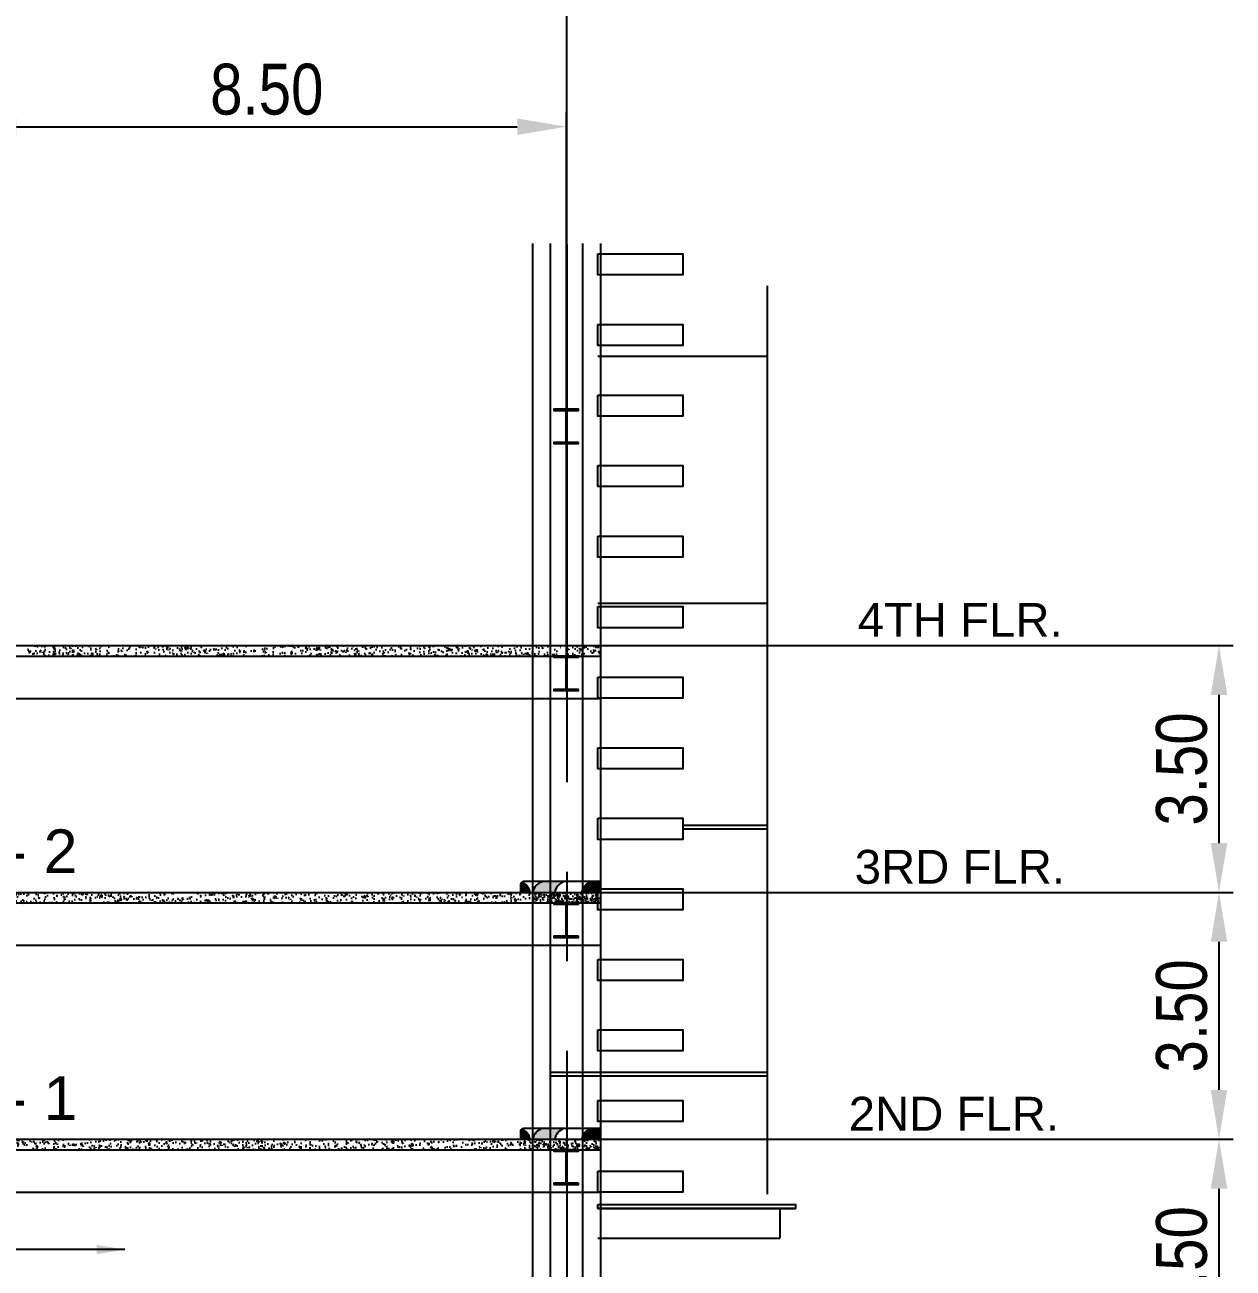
# Model space of a CAD drawing. Header units: millimetres. Extents: x 2148 to 2681, y 758 to 986.
# Drawn here: x 2258.37 to 2266.93, y 855.24 to 864.06 of the extents above; entities that cross this region are included whole.
import ezdxf

# ---------------------------------------------------------------- set-up
doc = ezdxf.new("R2010")
doc.units = ezdxf.units.MM
doc.linetypes.add('CENTER2', pattern=[28.575, 19.05, -3.175, 3.175, -3.175])
doc.linetypes.add('PHANTOMX2', pattern=[5, 2.5, -0.5, 0.5, -0.5, 0.5, -0.5])
for name, color, linetype in [('0.4', 121, 'Continuous'), ('D', 1, 'Continuous'), ('DR', 7, 'Continuous'), ('ELAYOUT', 4, 'Continuous'), ('grid', 241, 'PHANTOMX2'), ('hacht', 8, 'Continuous'), ('HATCH', 8, 'Continuous'), ('S_GRID LINES', 252, 'Continuous'), ('TEXT', 6, 'Continuous')]:
    doc.layers.add(name, color=color, linetype=linetype)
doc.styles.add('ARIALNW', font='ARIALN.TTF')
doc.styles.add('SWISS', font='swissl.ttf')
doc.dimstyles.new('DIM 200', dxfattribs={"dimtxt": 0.36, "dimasz": 0.35, "dimexe": 0.1, "dimexo": 0, "dimgap": 0.08, "dimtad": 1, "dimlfac": 2, "dimrnd": 0.005, "dimzin": 1, "dimdsep": 46, "dimtxsty": 'ARIALNW', "dimcen": 0.09, "dimclrd": 6, "dimclre": 6, "dimclrt": 13, "dimadec": 0, "dimazin": 0, "dimtfac": 1, "dimtofl": 0, "dimtmove": 2, "dimatfit": 3, "dimfxl": 1, "dimtolj": 1, "dimtzin": 0, "dimarcsym": 0})
pattern_1 = [(50, (330.499465, -680.852695), (0.0910923345, -0.0079695428), [0.009525, -0.104775]), (355, (330.499465, -680.852695), (-0.017621413, 0.0955283214), [0.00762, -0.08382]), (100.451, (330.50706, -680.85336), (0.0734712508, 0.087558344), [0.008095, -0.089045]), (46.1842, (330.49946, -680.8273), (0.1355395204, -0.021021164), [0.0142875, -0.1571625]), (96.6356, (330.51076, -680.82905), (0.118702117, 0.123712778), [0.0121425, -0.1335675]), (351.184, (330.49946, -680.8273), (0.118702303, 0.123712559), [0.01143, -0.12573]), (21, (330.512165, -680.833645), (0.07580744, -0.0511327593), [0.009525, -0.104775]), (326, (330.512165, -680.833645), (0.030901014, 0.092093983), [0.00762, -0.08382]), (71.4514, (330.51848, -680.83791), (0.1067082454, 0.040961429), [0.008095, -0.089045]), (37.5, (330.499465, -680.852695), (0.00154430163, 0.04227751944), [0, -0.082804, 0, -0.08509, 0, -0.0841375]), (7.5, (330.499465, -680.852695), (0.03340983126, 0.0500902874), [0, -0.048514, 0, -0.080899, 0, -0.0320675]), (327.5, (330.471144, -680.852695), (0.0677952976, -0.002864372), [0, -0.03175, 0, -0.09906, 0, -0.131445]), (317.5, (330.458444, -680.852695), (0.0740645907, 0.0127132455), [0, -0.041275, 0, -0.065786, 0, -0.093345])]
pattern_2 = [(50, (338.99873, -680.852695), (0.0910923345, -0.0079695428), [0.009525, -0.104775]), (355, (338.99873, -680.852695), (-0.017621413, 0.0955283214), [0.00762, -0.08382]), (100.451, (339.00632, -680.85336), (0.0734712508, 0.087558344), [0.008095, -0.089045]), (46.1842, (338.99873, -680.8273), (0.1355395204, -0.021021164), [0.0142875, -0.1571625]), (96.6356, (339.01002, -680.82905), (0.118702117, 0.123712778), [0.0121425, -0.1335675]), (351.184, (338.99873, -680.8273), (0.118702303, 0.123712559), [0.01143, -0.12573]), (21, (339.01143, -680.833645), (0.07580744, -0.0511327593), [0.009525, -0.104775]), (326, (339.01143, -680.833645), (0.030901014, 0.092093983), [0.00762, -0.08382]), (71.4514, (339.01774, -680.83791), (0.1067082454, 0.040961429), [0.008095, -0.089045]), (37.5, (338.998727, -680.852695), (0.00154430163, 0.04227751944), [0, -0.082804, 0, -0.08509, 0, -0.0841375]), (7.5, (338.998727, -680.852695), (0.03340983126, 0.0500902874), [0, -0.048514, 0, -0.080899, 0, -0.0320675]), (327.5, (338.970406, -680.852695), (0.0677952976, -0.002864372), [0, -0.03175, 0, -0.09906, 0, -0.131445]), (317.5, (338.957706, -680.852695), (0.0740645907, 0.0127132455), [0, -0.041275, 0, -0.065786, 0, -0.093345])]

# ---------------------------------------------------------------- blocks, each defined once
blk = doc.blocks.new('*D2260')
at = {"layer": 'Defpoints', "color": 0, "linetype": 'ByBlock', "ltscale": 0.5, "transparency": 16777216}
for p in [(2258.9375, 856.1571, 0), (2266.8318, 856.1571), (2262.4612, 854.4071, 0)]:
    blk.add_point(p, dxfattribs=at)
at = {"layer": 'ELAYOUT', "color": 6, "linetype": 'ByBlock', "lineweight": -2, "ltscale": 0.5, "transparency": 16777216}
for p, q in [((2258.9375, 856.1571), (2266.9318, 856.1571)), ((2266.8318, 854.7571), (2266.8318, 855.8071)), ((2262.4612, 854.4071), (2266.9318, 854.4071))]:
    blk.add_line(p, q, dxfattribs=at)
at = {"layer": 'ELAYOUT', "color": 6, "linetype": 'ByBlock', "ltscale": 0.5, "transparency": 16777216}
for points in [[(2266.7735, 855.8071), (2266.8901, 855.8071), (2266.8318, 856.1571)], [(2266.7735, 854.7571), (2266.8901, 854.7571), (2266.8318, 854.4071)]]:
    blk.add_solid(points, dxfattribs=at)
at = {"layer": 'ELAYOUT', "color": 13, "linetype": 'ByBlock', "ltscale": 0.5, "transparency": 16777216, "insert": (2266.568, 855.2821), "char_height": 0.36, "attachment_point": 5, "rotation": 90, "style": 'ARIALNW'}
blk.add_mtext('\\A1;3.50', dxfattribs=at)
blk = doc.blocks.new('*D2261')
at = {"layer": 'Defpoints', "color": 0, "linetype": 'ByBlock', "ltscale": 0.5, "transparency": 16777216}
for p in [(2262.4508, 857.9071), (2266.8318, 857.9071), (2262.4508, 856.1571)]:
    blk.add_point(p, dxfattribs=at)
at = {"layer": 'ELAYOUT', "color": 6, "linetype": 'ByBlock', "lineweight": -2, "ltscale": 0.5, "transparency": 16777216}
for p, q in [((2262.4508, 857.9071), (2266.9318, 857.9071)), ((2266.8318, 856.5071), (2266.8318, 857.5571)), ((2262.4508, 856.1571), (2266.9318, 856.1571))]:
    blk.add_line(p, q, dxfattribs=at)
at = {"layer": 'ELAYOUT', "color": 6, "linetype": 'ByBlock', "ltscale": 0.5, "transparency": 16777216}
for points in [[(2266.7735, 857.5571), (2266.8901, 857.5571), (2266.8318, 857.9071)], [(2266.7735, 856.5071), (2266.8901, 856.5071), (2266.8318, 856.1571)]]:
    blk.add_solid(points, dxfattribs=at)
at = {"layer": 'ELAYOUT', "color": 13, "linetype": 'ByBlock', "ltscale": 0.5, "transparency": 16777216, "insert": (2266.568, 857.0321), "char_height": 0.36, "attachment_point": 5, "rotation": 90, "style": 'ARIALNW'}
blk.add_mtext('\\A1;3.50', dxfattribs=at)
blk = doc.blocks.new('*D2262')
at = {"layer": 'Defpoints', "color": 0, "linetype": 'ByBlock', "ltscale": 0.5, "transparency": 16777216}
for p in [(2262.4508, 859.6571), (2266.8318, 859.6571), (2262.4508, 857.9071)]:
    blk.add_point(p, dxfattribs=at)
at = {"layer": 'ELAYOUT', "color": 6, "linetype": 'ByBlock', "lineweight": -2, "ltscale": 0.5, "transparency": 16777216}
for p, q in [((2262.4508, 859.6571), (2266.9318, 859.6571)), ((2266.8318, 858.2571), (2266.8318, 859.3071)), ((2262.4508, 857.9071), (2266.9318, 857.9071))]:
    blk.add_line(p, q, dxfattribs=at)
at = {"layer": 'ELAYOUT', "color": 6, "linetype": 'ByBlock', "ltscale": 0.5, "transparency": 16777216}
for points in [[(2266.7735, 859.3071), (2266.8901, 859.3071), (2266.8318, 859.6571)], [(2266.7735, 858.2571), (2266.8901, 858.2571), (2266.8318, 857.9071)]]:
    blk.add_solid(points, dxfattribs=at)
at = {"layer": 'ELAYOUT', "color": 13, "linetype": 'ByBlock', "ltscale": 0.5, "transparency": 16777216, "insert": (2266.568, 858.7821), "char_height": 0.36, "attachment_point": 5, "rotation": 90, "style": 'ARIALNW'}
blk.add_mtext('\\A1;3.50', dxfattribs=at)
blk = doc.blocks.new('*D2266')
at = {"color": 6, "lineweight": -2, "transparency": 16777216}
for p, q in [((2257.9603, 859.7909), (2257.9603, 863.4341)), ((2262.2089, 859.5821), (2262.2089, 863.4341)), ((2258.3103, 863.3341), (2261.8589, 863.3341))]:
    blk.add_line(p, q, dxfattribs=at)
at = {"color": 6, "transparency": 16777216}
for points in [[(2258.3103, 863.3924), (2258.3103, 863.2758), (2257.9603, 863.3341)], [(2261.8589, 863.3924), (2261.8589, 863.2758), (2262.2089, 863.3341)]]:
    blk.add_solid(points, dxfattribs=at)
at = {"layer": 'Defpoints', "color": 0, "transparency": 16777216}
for p in [(2262.2089, 863.3341), (2257.9603, 859.7909, 0), (2262.2089, 859.5821, 0)]:
    blk.add_point(p, dxfattribs=at)
at = {"color": 13, "transparency": 16777216, "insert": (2260.0846, 863.5979), "char_height": 0.36, "attachment_point": 5, "style": 'ARIALNW'}
blk.add_mtext('\\A1;8.50', dxfattribs=at)

msp = doc.modelspace()

# ---------------------------------------------------------------- hatches: boundary and pattern name
at = {"layer": 'D'}
h = msp.add_hatch(dxfattribs=at)
h.set_pattern_fill('AR-CONC', color=256, scale=0.0005, style=0)
h.set_pattern_definition(pattern_1)
h.paths.add_polyline_path([(2259.7494716, 859.6570589), (2258.3945496, 859.6570589), (2258.3945496, 859.5820589), (2259.7494716, 859.5820589)])
h = msp.add_hatch(dxfattribs=at)
h.set_pattern_fill('AR-CONC', color=256, scale=0.0005, style=0)
h.set_pattern_definition(pattern_1)
h.paths.add_polyline_path([(2261.0370002, 859.6570589), (2259.7494716, 859.6570589), (2259.7494716, 859.5820589), (2261.0370002, 859.5820589)])
h = msp.add_hatch(dxfattribs=at)
h.set_pattern_fill('AR-CONC', color=256, scale=0.0005, style=0)
h.set_pattern_definition(pattern_1)
h.paths.add_polyline_path([(2262.1690913, 859.6570589), (2261.0370002, 859.6570589), (2261.0370002, 859.5820589), (2262.1690913, 859.5820589)])
h = msp.add_hatch(dxfattribs=at)
h.set_pattern_fill('AR-CONC', color=256, scale=0.0005, style=0)
h.set_pattern_definition(pattern_1)
h.paths.add_polyline_path([(2262.4508104, 859.5820589), (2262.4508104, 859.6570589), (2262.3247905, 859.6570589), (2262.3247905, 859.5820589)])
h.paths.add_polyline_path([(2262.3247905, 859.6570589), (2262.2103407, 859.6570589), (2262.2103407, 859.5820589), (2262.292798, 859.5820589), (2262.3247905, 859.5820589)])
h = msp.add_hatch(dxfattribs=at)
h.set_pattern_fill('DOTS', color=256, scale=0.001, angle=4.02526987, style=0)
h.set_pattern_definition([(4.02526987, (356.3684724, -679.1014749), (0.0006803551272, 0.0016393023557), [0, -0.0015875])])
edge = h.paths.add_edge_path()
edge.add_arc((2261.9049953, 857.9605944), 0.0227943, 121.87147833, 180.49772234)
edge.add_line((2261.8822019, 857.9603964), (2261.8824283, 857.9082787))
edge.add_line((2261.8824283, 857.9082787), (2261.9501369, 857.9082787))
edge.add_arc((2261.8541026, 857.8903107), 0.0977008, 10.59752916, 66.56463581)
h = msp.add_hatch(dxfattribs=at)
h.set_pattern_fill('DOTS', color=256, scale=0.001, angle=4.02526987, style=0)
h.set_pattern_definition([(175.97473013, (4167.5510262, -679.1014749), (-0.0006803551272, 0.0016393023557), [0, -0.0015875])])
h.paths.add_polyline_path([(2261.9693616, 857.9082787, -0.274956796), (2262.0353562, 857.9832787), (2262.1909002, 857.9832787, 0.274956796), (2262.1249057, 857.9082787)])
h = msp.add_hatch(dxfattribs=at)
h.set_pattern_fill('DOTS', color=256, scale=0.001, angle=4.02526987, style=0)
h.set_pattern_definition([(175.97473013, (4167.8964396, -679.1014749), (-0.0006803551272, 0.0016393023557), [0, -0.0015875])])
edge = h.paths.add_edge_path()
edge.add_line((2262.4508104, 857.9082787), (2262.4508104, 857.9832787))
edge.add_line((2262.4508104, 857.9832787), (2262.3807696, 857.9832787))
edge.add_arc((2262.4108094, 857.8903107), 0.0977008, 107.90667141, 169.40247084)
edge.add_line((2262.3147751, 857.9082787), (2262.4508104, 857.9082787))
h = msp.add_hatch(dxfattribs=at)
h.set_pattern_fill('AR-CONC', color=256, scale=0.0005, style=0)
h.set_pattern_definition(pattern_1)
h.paths.add_polyline_path([(2259.5508767, 857.9070589), (2258.1959548, 857.9070589), (2258.1959548, 857.8320589), (2259.5508767, 857.8320589)])
h = msp.add_hatch(dxfattribs=at)
h.set_pattern_fill('AR-CONC', color=256, scale=0.0005, style=0)
h.set_pattern_definition(pattern_1)
h.paths.add_polyline_path([(2260.8384053, 857.9070589), (2259.5508767, 857.9070589), (2259.5508767, 857.8320589), (2260.8384053, 857.8320589)])
h = msp.add_hatch(dxfattribs=at)
h.set_pattern_fill('AR-CONC', color=256, scale=0.0005, style=0)
h.set_pattern_definition(pattern_1)
h.paths.add_polyline_path([(2261.9704964, 857.9070589), (2260.8384053, 857.9070589), (2260.8384053, 857.8320589), (2261.9704964, 857.8320589)])
h = msp.add_hatch(dxfattribs=at)
h.set_pattern_fill('AR-CONC', color=256, scale=0.0005, style=0)
h.set_pattern_definition(pattern_1)
h.paths.add_polyline_path([(2262.3247905, 857.8320589), (2262.4311089, 857.8320589), (2262.4311089, 857.9070589), (2262.3247905, 857.9070589)])
h.paths.add_polyline_path([(2262.2103407, 857.9070589), (2262.2103407, 857.8320589), (2262.292798, 857.8320589), (2262.3247905, 857.8320589), (2262.3247905, 857.9070589)])
h.paths.add_polyline_path([(2262.095891, 857.9070589), (2262.095891, 857.8320589), (2262.2103407, 857.8320589), (2262.2103407, 857.9070589)])
h.paths.add_polyline_path([(2262.095891, 857.8320589), (2262.095891, 857.9070589), (2261.9704964, 857.9070589), (2261.9704964, 857.8320589)])
h = msp.add_hatch(dxfattribs=at)
h.set_pattern_fill('AR-CONC', color=256, scale=0.0005, style=0)
h.set_pattern_definition(pattern_2)
h.paths.add_polyline_path([(2262.3247905, 857.9070589), (2262.3247905, 857.8320589), (2262.4508104, 857.8320589), (2262.4508104, 857.9070589)])
h.paths.add_polyline_path([(2262.2105161, 857.9070589), (2262.2105161, 857.8320589), (2262.2949014, 857.8320589), (2262.3247905, 857.8320589), (2262.3247905, 857.9070589)])
h.paths.add_polyline_path([(2262.2105161, 857.9070589), (2262.095891, 857.9070589), (2262.095891, 857.8320589), (2262.2105161, 857.8320589)])
h.paths.add_polyline_path([(2261.9704964, 857.9070589), (2261.9704964, 857.8320589), (2262.095891, 857.8320589), (2262.095891, 857.9070589)])
h = msp.add_hatch(dxfattribs=at)
h.set_pattern_fill('AR-CONC', color=256, scale=0.0005, style=0)
h.set_pattern_definition([(50, (338.99873, -679.102695), (0.0910923345, -0.0079695428), [0.009525, -0.104775]), (355, (338.99873, -679.102695), (-0.017621413, 0.0955283214), [0.00762, -0.08382]), (100.451, (339.00632, -679.10336), (0.0734712508, 0.087558344), [0.008095, -0.089045]), (46.1842, (338.99873, -679.0773), (0.1355395204, -0.021021164), [0.0142875, -0.1571625]), (96.6356, (339.01002, -679.07905), (0.118702117, 0.123712778), [0.0121425, -0.1335675]), (351.184, (338.99873, -679.0773), (0.118702303, 0.123712559), [0.01143, -0.12573]), (21, (339.01143, -679.083645), (0.07580744, -0.0511327593), [0.009525, -0.104775]), (326, (339.01143, -679.083645), (0.030901014, 0.092093983), [0.00762, -0.08382]), (71.4514, (339.01774, -679.08791), (0.1067082454, 0.040961429), [0.008095, -0.089045]), (37.5, (338.998727, -679.102695), (0.00154430163, 0.04227751944), [0, -0.082804, 0, -0.08509, 0, -0.0841375]), (7.5, (338.998727, -679.102695), (0.03340983126, 0.0500902874), [0, -0.048514, 0, -0.080899, 0, -0.0320675]), (327.5, (338.970406, -679.102695), (0.0677952976, -0.002864372), [0, -0.03175, 0, -0.09906, 0, -0.131445]), (317.5, (338.957706, -679.102695), (0.0740645907, 0.0127132455), [0, -0.041275, 0, -0.065786, 0, -0.093345])])
h.paths.add_polyline_path([(2262.4508104, 857.8320589), (2262.4508104, 857.9070589), (2262.3247905, 857.9070589), (2262.3247905, 857.8320589)])
h.paths.add_polyline_path([(2262.3247905, 857.9070589), (2262.2105161, 857.9070589), (2262.2105161, 857.8320589), (2262.2993702, 857.8320589), (2262.3247905, 857.8320589)])
h.paths.add_polyline_path([(2262.095891, 857.9070589), (2262.095891, 857.8320589), (2262.2105161, 857.8320589), (2262.2105161, 857.9070589)])
h.paths.add_polyline_path([(2261.9704964, 857.9070589), (2261.9704964, 857.8320589), (2262.095891, 857.8320589), (2262.095891, 857.9070589)])
h = msp.add_hatch(dxfattribs=at)
h.set_pattern_fill('AR-CONC', color=256, scale=0.0005, style=0)
h.set_pattern_definition(pattern_1)
h.paths.add_polyline_path([(2259.3931518, 856.1570589), (2258.1959548, 856.1570589), (2258.1959548, 856.0820589), (2259.3931518, 856.0820589)])
h = msp.add_hatch(dxfattribs=at)
h.set_pattern_fill('AR-CONC', color=256, scale=0.0005, style=0)
h.set_pattern_definition(pattern_1)
h.paths.add_polyline_path([(2260.3715958, 856.1570589), (2259.3931518, 856.1570589), (2259.3931518, 856.0820589), (2260.3715958, 856.0820589)])
h = msp.add_hatch(dxfattribs=at)
h.set_pattern_fill('AR-CONC', color=256, scale=0.0005, style=0)
h.set_pattern_definition(pattern_1)
h.paths.add_polyline_path([(2261.9704964, 856.1570589), (2260.3715958, 856.1570589), (2260.3715958, 856.0820589), (2261.9704964, 856.0820589)])
h = msp.add_hatch(dxfattribs=at)
h.set_pattern_fill('DOTS', color=256, scale=0.001, angle=4.02526987, style=0)
h.set_pattern_definition([(4.02526987, (356.3684724, -680.8514749), (0.0006803551272, 0.0016393023557), [0, -0.0015875])])
edge = h.paths.add_edge_path()
edge.add_arc((2261.9049953, 856.2105944), 0.0227943, 121.87147833, 180.49772234)
edge.add_line((2261.8822019, 856.2103964), (2261.8824283, 856.1582787))
edge.add_line((2261.8824283, 856.1582787), (2261.9501369, 856.1582787))
edge.add_arc((2261.8541026, 856.1403107), 0.0977008, 10.59752916, 66.56463581)
h = msp.add_hatch(dxfattribs=at)
h.set_pattern_fill('DOTS', color=256, scale=0.001, angle=4.02526987, style=0)
h.set_pattern_definition([(175.97473013, (4167.5510262, -680.8514749), (-0.0006803551272, 0.0016393023557), [0, -0.0015875])])
h.paths.add_polyline_path([(2261.9693616, 856.1582787, -0.274956796), (2262.0353562, 856.2332787), (2262.1909002, 856.2332787, 0.274956796), (2262.1249057, 856.1582787)])
h = msp.add_hatch(dxfattribs=at)
h.set_pattern_fill('AR-CONC', color=256, scale=0.0005, style=0)
h.set_pattern_definition(pattern_1)
h.paths.add_polyline_path([(2262.3247905, 856.0820589), (2262.4508104, 856.0820589), (2262.4508104, 856.1570589), (2262.3247905, 856.1570589)])
h.paths.add_polyline_path([(2262.2103407, 856.1570589), (2262.2103407, 856.0820589), (2262.292798, 856.0820589), (2262.3247905, 856.0820589), (2262.3247905, 856.1570589)])
h.paths.add_polyline_path([(2262.095891, 856.1570589), (2262.095891, 856.0820589), (2262.2103407, 856.0820589), (2262.2103407, 856.1570589)])
h.paths.add_polyline_path([(2262.095891, 856.0820589), (2262.095891, 856.1570589), (2261.9704964, 856.1570589), (2261.9704964, 856.0820589)])
h = msp.add_hatch(dxfattribs=at)
h.set_pattern_fill('AR-CONC', color=256, scale=0.0005, style=0)
h.set_pattern_definition(pattern_2)
h.paths.add_polyline_path([(2262.4508104, 856.0820589), (2262.4508104, 856.1570589), (2262.3247905, 856.1570589), (2262.3247905, 856.0820589)])
h.paths.add_polyline_path([(2262.3247905, 856.1570589), (2262.2105161, 856.1570589), (2262.2105161, 856.0820589), (2262.2993702, 856.0820589), (2262.3247905, 856.0820589)])
h.paths.add_polyline_path([(2262.095891, 856.1570589), (2262.095891, 856.0820589), (2262.2105161, 856.0820589), (2262.2105161, 856.1570589)])
h.paths.add_polyline_path([(2261.9704964, 856.1570589), (2261.9704964, 856.0820589), (2262.095891, 856.0820589), (2262.095891, 856.1570589)])
h = msp.add_hatch(dxfattribs=at)
h.set_pattern_fill('DOTS', color=256, scale=0.001, angle=4.02526987, style=0)
h.set_pattern_definition([(175.97473013, (4167.8964396, -680.8514749), (-0.0006803551272, 0.0016393023557), [0, -0.0015875])])
edge = h.paths.add_edge_path()
edge.add_line((2262.4508104, 856.1582787), (2262.4508104, 856.2332787))
edge.add_line((2262.4508104, 856.2332787), (2262.3807696, 856.2332787))
edge.add_arc((2262.4108094, 856.1403107), 0.0977008, 107.90667141, 169.40247084)
edge.add_line((2262.3147751, 856.1582787), (2262.4508104, 856.1582787))
at = {"layer": 'HATCH', "ltscale": 0.5}
h = msp.add_hatch(dxfattribs=at)
h.set_pattern_fill('ANSI31', color=256, scale=0.008573, style=0)
h.set_pattern_definition([(45, (70626.8565905, 3217.7223886), (-0.000757771095196, 0.000757771095196), [])])
edge = h.paths.add_edge_path()
edge.add_line((2262.292798, 861.0962958), (2262.2119463, 861.0962958))
edge.add_arc((2262.2119463, 861.0996392), 0.0033433, 174.09726707, 269.99999992, ccw=False)
edge.add_line((2262.2086207, 861.099983), (2262.2086207, 861.3197986))
edge.add_arc((2262.2119463, 861.3201424), 0.0033433, 89.63455454, 185.90273272, ccw=False)
edge.add_line((2262.2119676, 861.3234857), (2262.292798, 861.3234857))
edge.add_line((2262.292798, 861.3234857), (2262.292798, 861.3320589))
edge.add_line((2262.292798, 861.3320589), (2262.119531, 861.3320589))
edge.add_line((2262.119531, 861.3320589), (2262.119531, 861.3234857))
edge.add_line((2262.119531, 861.3234857), (2262.2001261, 861.3234857))
edge.add_arc((2262.2001475, 861.3201424), 0.0033433, -4.29209344, 90.36544518, ccw=False)
edge.add_line((2262.2034814, 861.3198922), (2262.2034814, 861.0998894))
edge.add_arc((2262.2001475, 861.0996392), 0.0033433, -89.99999963, 4.29209365, ccw=False)
edge.add_line((2262.2001475, 861.0962958), (2262.119531, 861.0962958))
edge.add_line((2262.119531, 861.0962958), (2262.119531, 861.0877226))
edge.add_line((2262.119531, 861.0877226), (2262.292798, 861.0877226))
edge.add_line((2262.292798, 861.0877226), (2262.292798, 861.0962958))
h = msp.add_hatch(dxfattribs=at)
h.set_pattern_fill('ANSI31', color=256, scale=0.008573, style=0)
h.set_pattern_definition([(45, (70626.8565905, 3215.9723886), (-0.000757771095196, 0.000757771095196), [])])
edge = h.paths.add_edge_path()
edge.add_line((2262.292798, 859.3462958), (2262.2119463, 859.3462958))
edge.add_arc((2262.2119463, 859.3496392), 0.0033433, 174.09726707, 269.99999992, ccw=False)
edge.add_line((2262.2086207, 859.349983), (2262.2086207, 859.5697986))
edge.add_arc((2262.2119463, 859.5701424), 0.0033433, 89.63455454, 185.90273272, ccw=False)
edge.add_line((2262.2119676, 859.5734857), (2262.292798, 859.5734857))
edge.add_line((2262.292798, 859.5734857), (2262.292798, 859.5820589))
edge.add_line((2262.292798, 859.5820589), (2262.119531, 859.5820589))
edge.add_line((2262.119531, 859.5820589), (2262.119531, 859.5734857))
edge.add_line((2262.119531, 859.5734857), (2262.2001261, 859.5734857))
edge.add_arc((2262.2001475, 859.5701424), 0.0033433, -4.29209344, 90.36544518, ccw=False)
edge.add_line((2262.2034814, 859.5698922), (2262.2034814, 859.3498894))
edge.add_arc((2262.2001475, 859.3496392), 0.0033433, -89.99999963, 4.29209365, ccw=False)
edge.add_line((2262.2001475, 859.3462958), (2262.119531, 859.3462958))
edge.add_line((2262.119531, 859.3462958), (2262.119531, 859.3377226))
edge.add_line((2262.119531, 859.3377226), (2262.292798, 859.3377226))
edge.add_line((2262.292798, 859.3377226), (2262.292798, 859.3462958))
h = msp.add_hatch(dxfattribs=at)
h.set_pattern_fill('ANSI31', color=256, scale=0.008573, style=0)
h.set_pattern_definition([(45, (70626.8565905, 3214.2223886), (-0.000757771095196, 0.000757771095196), [])])
edge = h.paths.add_edge_path()
edge.add_line((2262.292798, 857.5962958), (2262.2119463, 857.5962958))
edge.add_arc((2262.2119463, 857.5996392), 0.0033433, 174.09726707, 269.99999992, ccw=False)
edge.add_line((2262.2086207, 857.599983), (2262.2086207, 857.8197986))
edge.add_arc((2262.2119463, 857.8201424), 0.0033433, 89.63455454, 185.90273272, ccw=False)
edge.add_line((2262.2119676, 857.8234857), (2262.292798, 857.8234857))
edge.add_line((2262.292798, 857.8234857), (2262.292798, 857.8320589))
edge.add_line((2262.292798, 857.8320589), (2262.119531, 857.8320589))
edge.add_line((2262.119531, 857.8320589), (2262.119531, 857.8234857))
edge.add_line((2262.119531, 857.8234857), (2262.2001261, 857.8234857))
edge.add_arc((2262.2001475, 857.8201424), 0.0033433, -4.29209344, 90.36544518, ccw=False)
edge.add_line((2262.2034814, 857.8198922), (2262.2034814, 857.5998894))
edge.add_arc((2262.2001475, 857.5996392), 0.0033433, -89.99999963, 4.29209365, ccw=False)
edge.add_line((2262.2001475, 857.5962958), (2262.119531, 857.5962958))
edge.add_line((2262.119531, 857.5962958), (2262.119531, 857.5877226))
edge.add_line((2262.119531, 857.5877226), (2262.292798, 857.5877226))
edge.add_line((2262.292798, 857.5877226), (2262.292798, 857.5962958))
h = msp.add_hatch(dxfattribs=at)
h.set_pattern_fill('ANSI31', color=256, scale=0.008573, style=0)
h.set_pattern_definition([(45, (70626.8565905, 3212.4723886), (-0.000757771095196, 0.000757771095196), [])])
edge = h.paths.add_edge_path()
edge.add_line((2262.292798, 855.8462958), (2262.2119463, 855.8462958))
edge.add_arc((2262.2119463, 855.8496392), 0.0033433, 174.09726707, 269.99999992, ccw=False)
edge.add_line((2262.2086207, 855.849983), (2262.2086207, 856.0697986))
edge.add_arc((2262.2119463, 856.0701424), 0.0033433, 89.63455454, 185.90273272, ccw=False)
edge.add_line((2262.2119676, 856.0734857), (2262.292798, 856.0734857))
edge.add_line((2262.292798, 856.0734857), (2262.292798, 856.0820589))
edge.add_line((2262.292798, 856.0820589), (2262.119531, 856.0820589))
edge.add_line((2262.119531, 856.0820589), (2262.119531, 856.0734857))
edge.add_line((2262.119531, 856.0734857), (2262.2001261, 856.0734857))
edge.add_arc((2262.2001475, 856.0701424), 0.0033433, -4.29209344, 90.36544518, ccw=False)
edge.add_line((2262.2034814, 856.0698922), (2262.2034814, 855.8498894))
edge.add_arc((2262.2001475, 855.8496392), 0.0033433, -89.99999963, 4.29209365, ccw=False)
edge.add_line((2262.2001475, 855.8462958), (2262.119531, 855.8462958))
edge.add_line((2262.119531, 855.8462958), (2262.119531, 855.8377226))
edge.add_line((2262.119531, 855.8377226), (2262.292798, 855.8377226))
edge.add_line((2262.292798, 855.8377226), (2262.292798, 855.8462958))

# ---------------------------------------------------------------- linework, layer by layer
for p in [(2262.2061645, 861.0877226, 0), (2262.2061645, 861.0877226, 0), (2262.2061645, 859.3377226, 0), (2262.2061645, 859.3377226, 0), (2262.2061645, 857.5877226, 0), (2262.2061645, 857.5877226, 0), (2262.2061645, 855.8377226, 0), (2262.2061645, 855.8377226, 0)]:
    msp.add_point(p)
at = {"layer": '0.4', "color": 4, "ltscale": 0.5}
for p, q in [((2227.2125681, 859.6570589, 0), (2262.4508104, 859.6570589, 0)), ((2247.3139406, 857.9070589, 0), (2262.4508104, 857.9070589, 0)), ((2249.5863239, 856.1570589, 0), (2262.4508104, 856.1570589, 0))]:
    msp.add_line(p, q, dxfattribs=at)
at = {"layer": 'D', "color": 8, "ltscale": 0.5}
for p, q in [((2261.9704964, 853.1665704, -0.0000001), (2261.9704964, 862.5059372, -0.0000001)), ((2262.4508104, 853.1665704, 0), (2262.4508104, 862.5059372, 0))]:
    msp.add_line(p, q, dxfattribs=at)
at = {"layer": 'D', "color": 3, "ltscale": 0.5}
for p, q in [((2262.095891, 853.1665704, 0), (2262.095891, 862.5059372)), ((2262.3247905, 853.1665704, 0), (2262.3247905, 862.5059372)), ((2263.6311089, 862.2074092, 0), (2263.6311089, 855.7673729)), ((2262.4311089, 861.7081762, 0), (2263.6311089, 861.7081762, 0)), ((2262.4311089, 859.9581762, 0), (2263.6311089, 859.9581762, 0)), ((2262.4311089, 855.667633, 0), (2263.8303669, 855.667633, 0)), ((2263.7187773, 855.667633, 0), (2263.7187773, 855.457633, 0)), ((2262.4311089, 855.457633, 0), (2263.7187773, 855.457633, 0))]:
    msp.add_line(p, q, dxfattribs=at)
at = {"layer": 'D', "ltscale": 0.5}
for p, q in [((2263.0318586, 858.3831762, 0), (2263.6311089, 858.3831762, 0)), ((2263.0318586, 858.3581762, 0), (2263.6311089, 858.3581762, 0)), ((2262.4508104, 857.9832787, 0), (2261.9027592, 857.9832787, 0)), ((2262.095891, 856.6331762, 0), (2263.6311089, 856.6331762, 0)), ((2262.095891, 856.6081762, 0), (2263.6311089, 856.6081762, 0)), ((2262.4508104, 856.2331411, 0), (2261.9027592, 856.2332787, 0))]:
    msp.add_line(p, q, dxfattribs=at)
at = {"layer": 'D'}
for p, q in [((2261.882201, 857.9605944, 0.0000003), (2261.8824283, 857.9082787, 0.0000003)), ((2261.882201, 856.2105944, 0.0000003), (2261.8824283, 856.1582787, 0.0000003))]:
    msp.add_line(p, q, dxfattribs=at)
at = {"layer": 'D', "color": 3, "ltscale": 0.5, "elevation": 0}
for points in [[(2262.4311089, 862.4323536), (2263.0318586, 862.4323536), (2263.0318586, 862.2831762), (2262.4311089, 862.2831762)], [(2262.4311089, 861.9323536), (2263.0318586, 861.9323536), (2263.0318586, 861.7831762), (2262.4311089, 861.7831762)], [(2262.4311089, 861.4323536), (2263.0318586, 861.4323536), (2263.0318586, 861.2831762), (2262.4311089, 861.2831762)], [(2262.4311089, 860.9323536), (2263.0318586, 860.9323536), (2263.0318586, 860.7831762), (2262.4311089, 860.7831762)], [(2262.4311089, 860.4323536), (2263.0318586, 860.4323536), (2263.0318586, 860.2831762), (2262.4311089, 860.2831762)], [(2262.4311089, 859.9323536), (2263.0318586, 859.9323536), (2263.0318586, 859.7831762), (2262.4311089, 859.7831762)], [(2262.4311089, 859.4323536), (2263.0318586, 859.4323536), (2263.0318586, 859.2831762), (2262.4311089, 859.2831762)], [(2262.4311089, 858.9323536), (2263.0318586, 858.9323536), (2263.0318586, 858.7831762), (2262.4311089, 858.7831762)], [(2262.4311089, 858.4323536), (2263.0318586, 858.4323536), (2263.0318586, 858.2831762), (2262.4311089, 858.2831762)], [(2262.4311089, 857.9323536), (2263.0318586, 857.9323536), (2263.0318586, 857.7831762), (2262.4311089, 857.7831762)], [(2262.4311089, 857.4323536), (2263.0318586, 857.4323536), (2263.0318586, 857.2831762), (2262.4311089, 857.2831762)], [(2262.4311089, 856.9323536), (2263.0318586, 856.9323536), (2263.0318586, 856.7831762), (2262.4311089, 856.7831762)], [(2262.4311089, 856.4323536), (2263.0318586, 856.4323536), (2263.0318586, 856.2831762), (2262.4311089, 856.2831762)], [(2262.4311089, 855.9323536), (2263.0318586, 855.9323536), (2263.0318586, 855.7831762), (2262.4311089, 855.7831762)], [(2262.4311089, 855.6960261), (2263.8303669, 855.6960261), (2263.8303669, 855.667633), (2262.4311089, 855.667633)]]:
    msp.add_lwpolyline(points, close=True, dxfattribs=at)
for points in [[(2262.292798, 861.0962958), (2262.2119463, 861.0962958, -0.444720244), (2262.2086207, 861.099983), (2262.2086207, 861.3197986, -0.446631522), (2262.2119676, 861.3234857), (2262.292798, 861.3234857), (2262.292798, 861.3320589), (2262.119531, 861.3320589), (2262.119531, 861.3234857), (2262.2001261, 861.3234857, -0.438228127), (2262.2034814, 861.3198922), (2262.2034814, 861.0998894, -0.436328672), (2262.2001475, 861.0962958), (2262.119531, 861.0962958), (2262.119531, 861.0877226), (2262.292798, 861.0877226)], [(2262.292798, 859.3462958), (2262.2119463, 859.3462958, -0.444720244), (2262.2086207, 859.349983), (2262.2086207, 859.5697986, -0.446631522), (2262.2119676, 859.5734857), (2262.292798, 859.5734857), (2262.292798, 859.5820589), (2262.119531, 859.5820589), (2262.119531, 859.5734857), (2262.2001261, 859.5734857, -0.438228127), (2262.2034814, 859.5698922), (2262.2034814, 859.3498894, -0.436328672), (2262.2001475, 859.3462958), (2262.119531, 859.3462958), (2262.119531, 859.3377226), (2262.292798, 859.3377226)], [(2262.292798, 857.5962958), (2262.2119463, 857.5962958, -0.444720244), (2262.2086207, 857.599983), (2262.2086207, 857.8197986, -0.446631522), (2262.2119676, 857.8234857), (2262.292798, 857.8234857), (2262.292798, 857.8320589), (2262.119531, 857.8320589), (2262.119531, 857.8234857), (2262.2001261, 857.8234857, -0.438228127), (2262.2034814, 857.8198922), (2262.2034814, 857.5998894, -0.436328672), (2262.2001475, 857.5962958), (2262.119531, 857.5962958), (2262.119531, 857.5877226), (2262.292798, 857.5877226)], [(2262.292798, 855.8462958), (2262.2119463, 855.8462958, -0.444720244), (2262.2086207, 855.849983), (2262.2086207, 856.0697986, -0.446631522), (2262.2119676, 856.0734857), (2262.292798, 856.0734857), (2262.292798, 856.0820589), (2262.119531, 856.0820589), (2262.119531, 856.0734857), (2262.2001261, 856.0734857, -0.438228127), (2262.2034814, 856.0698922), (2262.2034814, 855.8498894, -0.436328672), (2262.2001475, 855.8462958), (2262.119531, 855.8462958), (2262.119531, 855.8377226), (2262.292798, 855.8377226)]]:
    msp.add_lwpolyline(points, format="xyb", close=True, dxfattribs=at)
at = {"layer": 'D'}
for centre, radius, start, end in [((2261.9049953, 857.9605944, 0.0000003), 0.0227943, 95.62979577, 188.09692939), ((2261.8541026, 857.8903107, 0), 0.0977008, 10.59752916, 66.56463578), ((2262.065396, 857.8903107, 0.0000002), 0.0977008, 107.90667142, 169.40247084), ((2262.22094, 857.8903107, 0.0000001), 0.0977008, 107.90667142, 169.40247084), ((2262.4108094, 857.8903107, 0.0000001), 0.0977008, 107.90667142, 169.40247084), ((2261.9049953, 856.2105944, 0.0000003), 0.0227943, 95.62979577, 188.09692939), ((2261.8541026, 856.1403107, 0), 0.0977008, 10.59752916, 66.56463578), ((2262.065396, 856.1403107, 0.0000002), 0.0977008, 107.90667142, 169.40247084), ((2262.22094, 856.1403107, 0.0000001), 0.0977008, 107.90667142, 169.40247084), ((2262.4108094, 856.1403107, 0.0000001), 0.0977008, 107.90667142, 169.40247084)]:
    msp.add_arc(centre, radius, start, end, dxfattribs=at)
at = {"layer": 'DR', "ltscale": 0.5}
for p, q in [((2227.2125681, 859.5820589, 0), (2262.4508104, 859.5820589, 0)), ((2247.3139406, 857.8320589, 0), (2262.4508104, 857.8320589, 0)), ((2235.765334, 856.0820589, 0), (2262.4508104, 856.0820589, 0))]:
    msp.add_line(p, q, dxfattribs=at)
at = {"layer": 'grid', "ltscale": 0.7}
msp.add_line((2262.2103407, 862.4984777, 0), (2262.2103407, 864.9964207, 0), dxfattribs=at)
at = {"layer": 'hacht', "color": 8, "ltscale": 0.5}
for p, q in [((2227.2125681, 859.2820589, 0), (2262.4508104, 859.2820589, 0)), ((2249.3574243, 857.5320589, 0), (2262.4508104, 857.5320589, 0)), ((2249.5730997, 855.7820589, 0), (2262.4508104, 855.7820589, 0)), ((2249.5730997, 855.7820589, 0), (2262.4508104, 855.7820589, 0))]:
    msp.add_line(p, q, dxfattribs=at)
at = {"layer": 'S_GRID LINES', "linetype": 'CENTER2', "ltscale": 0.2}
msp.add_line((2262.2103407, 862.4987916, 0), (2262.2103407, 850.6901634, 0), dxfattribs=at)

# ---------------------------------------------------------------- texts
at = {"layer": 'TEXT', "style": 'SWISS'}
for s, height, p in [('4TH FLR.', 0.24, (2264.270992, 859.7185652, 0)), ('PARKING  AREA - 2', 0.308885097, (2254.7628358, 858.0447438, 0)), ('3RD FLR.', 0.24, (2264.2504632, 857.9685652, 0)), ('PARKING AREA  - 1', 0.308885097, (2254.7628358, 856.2947438, 0)), ('2ND FLR.', 0.24, (2264.2079413, 856.2185652, 0))]:
    msp.add_text(s, height=height, dxfattribs=at).set_placement(p)

# ---------------------------------------------------------------- dimensions: what is measured, and where the dimension line sits
at = {"color": 2}
dim = msp.add_linear_dim(base=(2262.2089114, 863.3341046, 0), p1=(2257.9602598, 859.790919, 0), p2=(2262.2089114, 859.5820589, 0), dimstyle='DIM 200', dxfattribs=at)
dim.commit()
dim.dimension.update_dxf_attribs({"geometry": '*D2266', "text_midpoint": (2260.0845856, 863.5979108, 0)})
at = {"layer": 'ELAYOUT', "linetype": 'ByBlock', "ltscale": 0.5}
for base, p1, p2, picture, middle in [((2266.831816, 859.6570589, 0), (2262.4508104, 857.9070589, 0), (2262.4508104, 859.6570589, 0), '*D2262', (2266.5680098, 858.7820589, 0)), ((2266.831816, 857.9070589, 0), (2262.4508104, 856.1570589, 0), (2262.4508104, 857.9070589, 0), '*D2261', (2266.5680098, 857.0320589, 0)), ((2266.831816, 856.1570589, 0), (2262.4612166, 854.4070589, 0), (2258.9375072, 856.1570589, 0), '*D2260', (2266.5680098, 855.2820589, 0))]:
    dim = msp.add_linear_dim(base=base, p1=p1, p2=p2, angle=90, dimstyle='DIM 200', dxfattribs=at)
    dim.commit()
    dim.dimension.update_dxf_attribs({"geometry": picture, "text_midpoint": middle})

# ---------------------------------------------------------------- leaders
at = {"layer": 'D'}
msp.add_leader([(2259.0794068, 855.3756762, 0), (2252.2295882, 855.3756762, 0), (2252.2295882, 862.3061786, 0)], dimstyle='DIM 200', override={"dimasz": 0.2, "dimtad": 0, "dimfxl": 0.03}, dxfattribs=at)

doc.saveas('drawing.dxf')
